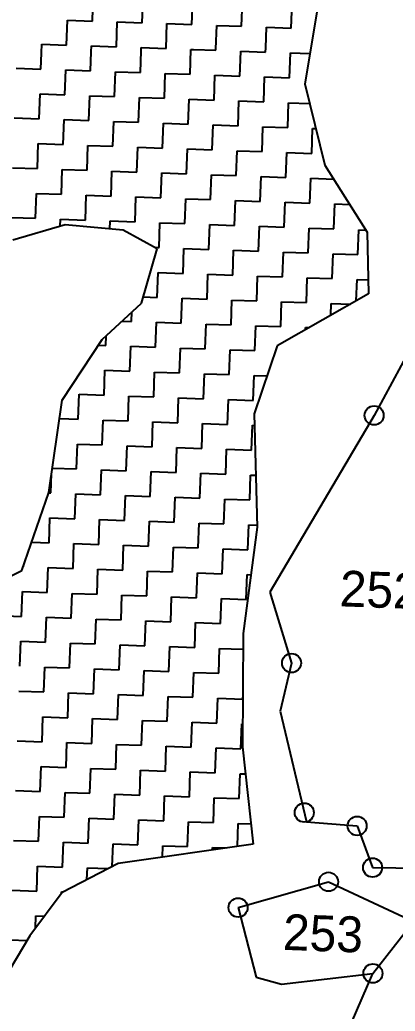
# Model space of a CAD drawing. Header units: metres. Extents: x 287345 to 291891, y 1993918 to 1999987.
# Drawn here: x 288222.8 to 288374.7, y 1997226.8 to 1997627.4 of the extents above; entities that cross this region are included whole.
import ezdxf
from ezdxf.enums import TextEntityAlignment as Align

# ---------------------------------------------------------------- set-up
doc = ezdxf.new("R2010")
doc.units = ezdxf.units.M
doc.header["$MEASUREMENT"] = 0
for name, color, linetype in [('POLY_HATCH', 12, 'Continuous'), ('POLY_PARCEL', 6, 'Continuous'), ('TEXT_PARCEL', 7, 'Continuous'), ('V_BOUND_LINE', 7, 'Continuous')]:
    doc.layers.add(name, color=color, linetype=linetype)
doc.styles.add('TEXT_MAP', font='')
doc.styles.get('TEXT_MAP').set_extended_font_data('Kruti Dev 050')

msp = doc.modelspace()

# ---------------------------------------------------------------- linework, layer by layer
for centre in [(288366.14, 1997467.57), (288332.74, 1997367.52), (288337.9, 1997307.06), (288359.26, 1997301.69), (288365.52, 1997284.84), (288347.7, 1997279.12), (288311.11, 1997268.67), (288365.65, 1997242.11)]:
    msp.add_circle(centre, 3.85)
at = {"layer": 'POLY_HATCH'}
for p, q in [((288345.09, 1997643.03), (288338.06, 1997601.59)), ((288338.06, 1997601.59), (288346.24, 1997568.67)), ((288346.24, 1997568.67), (288363.36, 1997541.67)), ((288241.13, 1997544.57), (288220.05, 1997538.37)), ((288264.69, 1997542.35), (288241.13, 1997544.57)), ((288278.33, 1997534.92), (288264.69, 1997542.35)), ((288363.36, 1997541.67), (288363.86, 1997516.63)), ((288271.99, 1997512.91), (288278.33, 1997534.92)), ((288363.86, 1997516.63), (288326.97, 1997495.71)), ((288256.17, 1997498.18), (288271.99, 1997512.91)), ((288240.01, 1997473.74), (288256.17, 1997498.18)), ((288326.97, 1997495.71), (288317.66, 1997468.24)), ((288234.52, 1997436.42), (288240.01, 1997473.74)), ((288317.66, 1997468.24), (288318.81, 1997422.35)), ((288223.67, 1997404.84), (288234.52, 1997436.42)), ((288318.81, 1997422.35), (288313.12, 1997379.47)), ((288199.62, 1997393.18), (288223.67, 1997404.84)), ((288313.12, 1997379.47), (288312.89, 1997333.62)), ((288312.89, 1997333.62), (288317.17, 1997294.36)), ((288317.17, 1997294.36), (288262.67, 1997286.56)), ((288262.67, 1997286.56), (288240, 1997274.85)), ((288262.67, 1997286.56), (288262.67, 1997286.56)), ((288240, 1997274.85), (288226.87, 1997257.25)), ((288226.87, 1997257.25), (288210.61, 1997230.04))]:
    msp.add_line(p, q, dxfattribs=at)
at = {"layer": 'POLY_HATCH', "linetype": 'Continuous'}
for p, q in [((288252.19, 1997626.93), (288252.55, 1997636.98)), ((288272.3, 1997626.22), (288272.66, 1997636.27)), ((288292.41, 1997625.5), (288292.77, 1997635.56)), ((288312.52, 1997624.79), (288312.88, 1997634.85)), ((288332.63, 1997624.08), (288332.98, 1997634.14)), ((288241.78, 1997617.23), (288242.14, 1997627.28)), ((288242.14, 1997627.28), (288252.19, 1997626.93)), ((288261.89, 1997616.52), (288262.25, 1997626.57)), ((288262.25, 1997626.57), (288272.3, 1997626.22)), ((288282, 1997615.81), (288282.36, 1997625.86)), ((288282.36, 1997625.86), (288292.41, 1997625.5)), ((288302.13, 1997615.62), (288302.46, 1997625.15)), ((288302.46, 1997625.15), (288312.52, 1997624.79)), ((288322.28, 1997616.08), (288322.57, 1997624.44)), ((288322.57, 1997624.44), (288332.63, 1997624.08)), ((288231.6, 1997614.03), (288231.73, 1997617.58)), ((288231.73, 1997617.58), (288241.78, 1997617.23)), ((288251.75, 1997614.48), (288251.84, 1997616.87)), ((288251.84, 1997616.87), (288261.89, 1997616.52)), ((288271.59, 1997606.11), (288271.9, 1997614.94)), ((288271.9, 1997614.94), (288271.95, 1997616.16)), ((288271.95, 1997616.16), (288282, 1997615.81)), ((288291.7, 1997605.4), (288292.05, 1997615.39)), ((288292.05, 1997615.45), (288293.02, 1997615.42)), ((288292.05, 1997615.39), (288292.05, 1997615.45)), ((288293.02, 1997615.42), (288302.11, 1997615.09)), ((288302.11, 1997615.09), (288302.13, 1997615.62)), ((288311.81, 1997604.68), (288312.16, 1997614.74)), ((288312.16, 1997614.74), (288322.22, 1997614.38)), ((288322.22, 1997614.38), (288322.28, 1997616.08)), ((288231.37, 1997607.53), (288231.6, 1997614.03)), ((288251.48, 1997606.82), (288251.75, 1997614.48)), ((288331.92, 1997603.97), (288332.27, 1997614.03)), ((288332.27, 1997614.03), (288340.12, 1997613.75)), ((288221.32, 1997607.89), (288231.37, 1997607.53)), ((288241.07, 1997597.12), (288241.43, 1997607.17)), ((288241.43, 1997607.17), (288251.48, 1997606.82)), ((288261.18, 1997596.41), (288261.54, 1997606.46)), ((288261.54, 1997606.46), (288271.59, 1997606.11)), ((288281.29, 1997595.7), (288281.64, 1997605.75)), ((288281.64, 1997605.75), (288291.7, 1997605.4)), ((288301.4, 1997594.98), (288301.75, 1997605.04)), ((288301.75, 1997605.04), (288311.81, 1997604.68)), ((288321.51, 1997594.27), (288321.86, 1997604.33)), ((288321.86, 1997604.33), (288331.92, 1997603.97)), ((288230.66, 1997587.42), (288231.02, 1997597.48)), ((288231.02, 1997597.48), (288241.07, 1997597.12)), ((288250.77, 1997586.71), (288251.13, 1997596.76)), ((288251.13, 1997596.76), (288261.18, 1997596.41)), ((288270.88, 1997586), (288271.23, 1997596.05)), ((288271.23, 1997596.05), (288281.29, 1997595.7)), ((288290.99, 1997585.29), (288291.34, 1997595.34)), ((288291.34, 1997595.34), (288301.4, 1997594.98)), ((288311.1, 1997584.57), (288311.45, 1997594.63)), ((288311.45, 1997594.63), (288321.51, 1997594.27)), ((288331.21, 1997583.86), (288331.56, 1997593.92)), ((288331.56, 1997593.92), (288340.04, 1997593.62)), ((288220.61, 1997587.78), (288230.66, 1997587.42)), ((288240.36, 1997577.01), (288240.71, 1997587.07)), ((288240.71, 1997587.07), (288250.77, 1997586.71)), ((288260.47, 1997576.3), (288260.82, 1997586.35)), ((288260.82, 1997586.35), (288270.88, 1997586)), ((288280.58, 1997575.59), (288280.93, 1997585.64)), ((288280.93, 1997585.64), (288290.99, 1997585.29)), ((288300.69, 1997574.88), (288301.04, 1997584.93)), ((288301.04, 1997584.93), (288311.1, 1997584.57)), ((288320.79, 1997574.16), (288321.15, 1997584.22)), ((288321.15, 1997584.22), (288331.21, 1997583.86)), ((288340.9, 1997573.45), (288341.26, 1997583.51)), ((288341.26, 1997583.51), (288342.56, 1997583.46)), ((288229.95, 1997567.31), (288230.3, 1997577.37)), ((288230.3, 1997577.37), (288240.36, 1997577.01)), ((288250.06, 1997566.6), (288250.41, 1997576.65)), ((288250.41, 1997576.65), (288260.47, 1997576.3)), ((288270.17, 1997565.89), (288270.52, 1997575.94)), ((288270.52, 1997575.94), (288280.58, 1997575.59)), ((288290.28, 1997565.18), (288290.63, 1997575.23)), ((288290.63, 1997575.23), (288300.69, 1997574.88)), ((288310.38, 1997564.47), (288310.74, 1997574.52)), ((288310.74, 1997574.52), (288320.79, 1997574.16)), ((288330.49, 1997563.75), (288330.85, 1997573.81)), ((288330.85, 1997573.81), (288340.9, 1997573.45)), ((288219.89, 1997567.67), (288229.95, 1997567.31)), ((288239.65, 1997556.9), (288240, 1997566.96)), ((288240, 1997566.96), (288250.06, 1997566.6)), ((288259.76, 1997556.19), (288260.11, 1997566.24)), ((288260.11, 1997566.24), (288270.17, 1997565.89)), ((288279.87, 1997555.48), (288280.22, 1997565.53)), ((288280.22, 1997565.53), (288290.28, 1997565.18)), ((288299.97, 1997554.77), (288300.33, 1997564.82)), ((288300.33, 1997564.82), (288310.38, 1997564.47)), ((288320.08, 1997554.06), (288320.44, 1997564.11)), ((288320.44, 1997564.11), (288330.49, 1997563.75)), ((288340.19, 1997553.34), (288340.55, 1997563.4)), ((288340.55, 1997563.4), (288349.79, 1997563.07)), ((288229.24, 1997547.2), (288229.59, 1997557.26)), ((288229.59, 1997557.26), (288239.65, 1997556.9)), ((288249.35, 1997546.49), (288249.7, 1997556.55)), ((288249.7, 1997556.55), (288259.76, 1997556.19)), ((288269.46, 1997545.78), (288269.81, 1997555.83)), ((288269.81, 1997555.83), (288279.87, 1997555.48)), ((288289.56, 1997545.07), (288289.92, 1997555.12)), ((288289.92, 1997555.12), (288299.97, 1997554.77)), ((288309.67, 1997544.36), (288310.03, 1997554.41)), ((288310.03, 1997554.41), (288320.08, 1997554.06)), ((288329.78, 1997543.65), (288330.14, 1997553.7)), ((288330.14, 1997553.7), (288340.19, 1997553.34)), ((288349.89, 1997542.93), (288350.25, 1997552.99)), ((288350.25, 1997552.99), (288356.32, 1997552.77)), ((288219.18, 1997547.56), (288229.24, 1997547.2)), ((288239.19, 1997544), (288239.29, 1997546.85)), ((288239.29, 1997546.85), (288249.35, 1997546.49)), ((288259.28, 1997542.86), (288259.4, 1997546.14)), ((288259.4, 1997546.14), (288269.46, 1997545.78)), ((288279.15, 1997535.37), (288279.51, 1997545.42)), ((288279.51, 1997545.42), (288289.56, 1997545.07)), ((288299.26, 1997534.66), (288299.62, 1997544.71)), ((288299.62, 1997544.71), (288309.67, 1997544.36)), ((288319.37, 1997533.95), (288319.73, 1997544)), ((288319.73, 1997544), (288329.78, 1997543.65)), ((288339.48, 1997533.23), (288339.84, 1997543.29)), ((288339.84, 1997543.29), (288349.89, 1997542.93)), ((288359.59, 1997532.52), (288359.95, 1997542.58)), ((288359.95, 1997542.58), (288362.84, 1997542.48)), ((288277.39, 1997535.43), (288279.15, 1997535.37)), ((288288.85, 1997524.96), (288289.21, 1997535.01)), ((288289.21, 1997535.01), (288299.26, 1997534.66)), ((288308.96, 1997524.25), (288309.32, 1997534.3)), ((288309.32, 1997534.3), (288319.37, 1997533.95)), ((288329.07, 1997523.54), (288329.43, 1997533.59)), ((288329.43, 1997533.59), (288339.48, 1997533.23)), ((288349.18, 1997522.82), (288349.54, 1997532.88)), ((288349.54, 1997532.88), (288359.59, 1997532.52)), ((288278.44, 1997515.26), (288278.8, 1997525.32)), ((288278.8, 1997525.32), (288288.85, 1997524.96)), ((288298.55, 1997514.55), (288298.91, 1997524.6)), ((288298.91, 1997524.6), (288308.96, 1997524.25)), ((288318.66, 1997513.84), (288319.02, 1997523.89)), ((288319.02, 1997523.89), (288329.07, 1997523.54)), ((288338.77, 1997513.13), (288339.12, 1997523.18)), ((288339.12, 1997523.18), (288349.18, 1997522.82)), ((288358.93, 1997513.84), (288359.23, 1997522.47)), ((288359.23, 1997522.47), (288363.75, 1997522.31)), ((288272.72, 1997515.46), (288278.44, 1997515.26)), ((288288.14, 1997504.85), (288288.5, 1997514.9)), ((288288.5, 1997514.9), (288298.55, 1997514.55)), ((288308.25, 1997504.14), (288308.61, 1997514.19)), ((288308.61, 1997514.19), (288318.66, 1997513.84)), ((288328.36, 1997503.43), (288328.71, 1997513.48)), ((288328.71, 1997513.48), (288338.77, 1997513.13)), ((288348.66, 1997508.01), (288348.82, 1997512.77)), ((288348.82, 1997512.77), (288356.57, 1997512.5)), ((288268.03, 1997505.56), (288268.17, 1997509.35)), ((288264.24, 1997505.7), (288268.03, 1997505.56)), ((288277.73, 1997495.15), (288278.09, 1997505.21)), ((288278.09, 1997505.21), (288288.14, 1997504.85)), ((288297.84, 1997494.44), (288298.2, 1997504.49)), ((288298.2, 1997504.49), (288308.25, 1997504.14)), ((288317.95, 1997493.73), (288318.3, 1997503.78)), ((288318.3, 1997503.78), (288328.36, 1997503.43)), ((288338.38, 1997502.18), (288338.41, 1997503.07)), ((288338.41, 1997503.07), (288339.86, 1997503.02)), ((288257.62, 1997495.86), (288257.76, 1997499.66)), ((288254.71, 1997495.97), (288257.62, 1997495.86)), ((288267.32, 1997485.45), (288267.68, 1997495.51)), ((288267.68, 1997495.51), (288277.73, 1997495.15)), ((288287.43, 1997484.74), (288287.79, 1997494.8)), ((288287.79, 1997494.8), (288297.84, 1997494.44)), ((288307.54, 1997484.03), (288307.89, 1997494.08)), ((288307.89, 1997494.08), (288317.95, 1997493.73)), ((288256.91, 1997475.75), (288257.27, 1997485.81)), ((288257.27, 1997485.81), (288267.32, 1997485.45)), ((288277.02, 1997475.04), (288277.37, 1997485.1)), ((288277.37, 1997485.1), (288287.43, 1997484.74)), ((288297.13, 1997474.33), (288297.48, 1997484.39)), ((288297.48, 1997484.39), (288307.54, 1997484.03)), ((288317.24, 1997473.62), (288317.59, 1997483.67)), ((288317.59, 1997483.67), (288322.83, 1997483.49)), ((288246.5, 1997466.06), (288246.86, 1997476.11)), ((288246.86, 1997476.11), (288256.91, 1997475.75)), ((288266.61, 1997465.34), (288266.96, 1997475.4)), ((288266.96, 1997475.4), (288277.02, 1997475.04)), ((288286.72, 1997464.63), (288287.07, 1997474.69)), ((288287.07, 1997474.69), (288297.13, 1997474.33)), ((288306.83, 1997463.92), (288307.18, 1997473.98)), ((288307.18, 1997473.98), (288317.24, 1997473.62)), ((288238.92, 1997466.32), (288246.5, 1997466.06)), ((288256.2, 1997455.65), (288256.55, 1997465.7)), ((288256.55, 1997465.7), (288266.61, 1997465.34)), ((288276.31, 1997454.93), (288276.66, 1997464.99)), ((288276.66, 1997464.99), (288286.72, 1997464.63)), ((288296.42, 1997454.22), (288296.77, 1997464.28)), ((288296.77, 1997464.28), (288306.83, 1997463.92)), ((288316.53, 1997453.51), (288316.88, 1997463.56)), ((288316.88, 1997463.56), (288317.78, 1997463.53)), ((288245.79, 1997445.95), (288246.14, 1997456)), ((288246.14, 1997456), (288256.2, 1997455.65)), ((288265.9, 1997445.23), (288266.25, 1997455.29)), ((288266.25, 1997455.29), (288276.31, 1997454.93)), ((288286.01, 1997444.52), (288286.36, 1997454.58)), ((288286.36, 1997454.58), (288296.42, 1997454.22)), ((288306.12, 1997443.81), (288306.47, 1997453.87)), ((288306.47, 1997453.87), (288316.53, 1997453.51)), ((288235.38, 1997436.25), (288235.66, 1997444.14)), ((288235.97, 1997446.29), (288245.79, 1997445.95)), ((288255.49, 1997435.54), (288255.84, 1997445.59)), ((288255.84, 1997445.59), (288265.9, 1997445.23)), ((288275.6, 1997434.82), (288275.95, 1997444.88)), ((288275.95, 1997444.88), (288286.01, 1997444.52)), ((288295.7, 1997434.11), (288296.06, 1997444.17)), ((288296.06, 1997444.17), (288306.12, 1997443.81)), ((288315.81, 1997433.4), (288316.17, 1997443.46)), ((288316.17, 1997443.46), (288318.28, 1997443.38)), ((288234.47, 1997436.28), (288235.38, 1997436.25)), ((288245.08, 1997425.84), (288245.43, 1997435.89)), ((288245.43, 1997435.89), (288255.49, 1997435.54)), ((288265.19, 1997425.13), (288265.54, 1997435.18)), ((288265.54, 1997435.18), (288275.6, 1997434.82)), ((288285.29, 1997424.41), (288285.65, 1997434.47)), ((288285.65, 1997434.47), (288295.7, 1997434.11)), ((288305.4, 1997423.7), (288305.76, 1997433.76)), ((288305.76, 1997433.76), (288315.81, 1997433.4)), ((288234.67, 1997416.14), (288235.02, 1997426.19)), ((288235.02, 1997426.19), (288245.08, 1997425.84)), ((288254.78, 1997415.43), (288255.13, 1997425.48)), ((288255.13, 1997425.48), (288265.19, 1997425.13)), ((288274.88, 1997414.72), (288275.24, 1997424.77)), ((288275.24, 1997424.77), (288285.29, 1997424.41)), ((288294.99, 1997414), (288295.35, 1997424.06)), ((288295.35, 1997424.06), (288305.4, 1997423.7)), ((288315.1, 1997413.29), (288315.46, 1997423.35)), ((288315.46, 1997423.35), (288318.79, 1997423.23)), ((288227.64, 1997416.39), (288234.67, 1997416.14)), ((288244.37, 1997405.73), (288244.72, 1997415.78)), ((288244.72, 1997415.78), (288254.78, 1997415.43)), ((288264.47, 1997405.02), (288264.83, 1997415.07)), ((288264.83, 1997415.07), (288274.88, 1997414.72)), ((288284.58, 1997404.31), (288284.94, 1997414.36)), ((288284.94, 1997414.36), (288294.99, 1997414)), ((288304.69, 1997403.59), (288305.05, 1997413.65)), ((288305.05, 1997413.65), (288315.1, 1997413.29)), ((288224.22, 1997406.44), (288224.26, 1997406.44)), ((288224.26, 1997406.44), (288224.26, 1997406.56)), ((288233.95, 1997396.03), (288234.31, 1997406.08)), ((288234.31, 1997406.08), (288244.37, 1997405.73)), ((288254.06, 1997395.32), (288254.42, 1997405.37)), ((288254.42, 1997405.37), (288264.47, 1997405.02)), ((288274.17, 1997394.61), (288274.53, 1997404.66)), ((288274.53, 1997404.66), (288284.58, 1997404.31)), ((288294.28, 1997393.9), (288294.64, 1997403.95)), ((288294.64, 1997403.95), (288304.69, 1997403.59)), ((288314.39, 1997393.18), (288314.75, 1997403.24)), ((288314.75, 1997403.24), (288316.27, 1997403.18)), ((288223.54, 1997386.33), (288223.9, 1997396.39)), ((288223.9, 1997396.39), (288233.95, 1997396.03)), ((288243.65, 1997385.62), (288244.01, 1997395.67)), ((288244.01, 1997395.67), (288254.06, 1997395.32)), ((288263.76, 1997384.91), (288264.12, 1997394.96)), ((288264.12, 1997394.96), (288274.17, 1997394.61)), ((288283.87, 1997384.2), (288284.23, 1997394.25)), ((288284.23, 1997394.25), (288294.28, 1997393.9)), ((288303.98, 1997383.48), (288304.34, 1997393.54)), ((288304.34, 1997393.54), (288314.39, 1997393.18)), ((288213.49, 1997386.69), (288223.54, 1997386.33)), ((288233.24, 1997375.92), (288233.6, 1997385.98)), ((288233.6, 1997385.98), (288243.65, 1997385.62)), ((288253.35, 1997375.21), (288253.71, 1997385.26)), ((288253.71, 1997385.26), (288263.76, 1997384.91)), ((288273.46, 1997374.5), (288273.82, 1997384.55)), ((288273.82, 1997384.55), (288283.87, 1997384.2)), ((288293.57, 1997373.79), (288293.93, 1997383.84)), ((288293.93, 1997383.84), (288303.98, 1997383.48)), ((288222.83, 1997366.22), (288223.19, 1997376.28)), ((288223.19, 1997376.28), (288233.24, 1997375.92)), ((288242.94, 1997365.51), (288243.3, 1997375.57)), ((288243.3, 1997375.57), (288253.35, 1997375.21)), ((288263.05, 1997364.8), (288263.41, 1997374.85)), ((288263.41, 1997374.85), (288273.46, 1997374.5)), ((288283.16, 1997364.09), (288283.52, 1997374.14)), ((288283.52, 1997374.14), (288293.57, 1997373.79)), ((288303.27, 1997363.38), (288303.62, 1997373.43)), ((288303.62, 1997373.43), (288313.09, 1997373.1)), ((288232.53, 1997355.81), (288232.89, 1997365.87)), ((288232.89, 1997365.87), (288242.94, 1997365.51)), ((288252.64, 1997355.1), (288253, 1997365.15)), ((288253, 1997365.15), (288263.05, 1997364.8)), ((288272.75, 1997354.39), (288273.11, 1997364.44)), ((288273.11, 1997364.44), (288283.16, 1997364.09)), ((288292.86, 1997353.68), (288293.21, 1997363.73)), ((288293.21, 1997363.73), (288303.27, 1997363.38)), ((288222.48, 1997356.17), (288232.53, 1997355.81)), ((288242.23, 1997345.4), (288242.59, 1997355.46)), ((288242.59, 1997355.46), (288252.64, 1997355.1)), ((288262.34, 1997344.69), (288262.7, 1997354.74)), ((288262.7, 1997354.74), (288272.75, 1997354.39)), ((288282.45, 1997343.98), (288282.8, 1997354.03)), ((288282.8, 1997354.03), (288292.86, 1997353.68)), ((288302.56, 1997343.27), (288302.91, 1997353.32)), ((288302.91, 1997353.32), (288312.97, 1997352.97)), ((288312.97, 1997352.97), (288312.99, 1997353.72)), ((288231.82, 1997335.7), (288232.18, 1997345.76)), ((288232.18, 1997345.76), (288242.23, 1997345.4)), ((288251.93, 1997334.99), (288252.28, 1997345.05)), ((288252.28, 1997345.05), (288262.34, 1997344.69)), ((288272.04, 1997334.28), (288272.39, 1997344.33)), ((288272.39, 1997344.33), (288282.45, 1997343.98)), ((288292.15, 1997333.57), (288292.5, 1997343.62)), ((288292.5, 1997343.62), (288302.56, 1997343.27)), ((288312.26, 1997332.86), (288312.61, 1997342.91)), ((288312.61, 1997342.91), (288312.94, 1997342.9)), ((288221.77, 1997336.06), (288231.82, 1997335.7)), ((288241.52, 1997325.29), (288241.87, 1997335.35)), ((288241.87, 1997335.35), (288251.93, 1997334.99)), ((288261.63, 1997324.58), (288261.98, 1997334.64)), ((288261.98, 1997334.64), (288272.04, 1997334.28)), ((288281.74, 1997323.87), (288282.09, 1997333.92)), ((288282.09, 1997333.92), (288292.15, 1997333.57)), ((288301.85, 1997323.16), (288302.2, 1997333.21)), ((288302.2, 1997333.21), (288312.26, 1997332.86)), ((288231.11, 1997315.59), (288231.46, 1997325.65)), ((288231.46, 1997325.65), (288241.52, 1997325.29)), ((288251.22, 1997314.88), (288251.57, 1997324.94)), ((288251.57, 1997324.94), (288261.63, 1997324.58)), ((288271.33, 1997314.17), (288271.68, 1997324.23)), ((288271.68, 1997324.23), (288281.74, 1997323.87)), ((288291.44, 1997313.46), (288291.79, 1997323.51)), ((288291.79, 1997323.51), (288301.85, 1997323.16)), ((288311.54, 1997312.75), (288311.9, 1997322.8)), ((288311.9, 1997322.8), (288314.08, 1997322.72)), ((288221.05, 1997315.95), (288231.11, 1997315.59)), ((288240.81, 1997305.18), (288241.16, 1997315.24)), ((288241.16, 1997315.24), (288251.22, 1997314.88)), ((288260.92, 1997304.47), (288261.27, 1997314.53)), ((288261.27, 1997314.53), (288271.33, 1997314.17)), ((288281.03, 1997303.76), (288281.38, 1997313.81)), ((288281.38, 1997313.81), (288291.44, 1997313.46)), ((288301.13, 1997303.05), (288301.49, 1997313.1)), ((288301.49, 1997313.1), (288311.54, 1997312.75)), ((288230.4, 1997295.48), (288230.75, 1997305.54)), ((288230.75, 1997305.54), (288240.81, 1997305.18)), ((288250.51, 1997294.77), (288250.86, 1997304.83)), ((288250.86, 1997304.83), (288260.92, 1997304.47)), ((288270.61, 1997294.06), (288270.97, 1997304.12)), ((288270.97, 1997304.12), (288281.03, 1997303.76)), ((288290.72, 1997293.35), (288291.08, 1997303.4)), ((288291.08, 1997303.4), (288301.13, 1997303.05)), ((288310.86, 1997293.45), (288311.19, 1997302.69)), ((288311.19, 1997302.69), (288316.28, 1997302.51)), ((288220.34, 1997295.84), (288230.4, 1997295.48)), ((288240.1, 1997285.07), (288240.45, 1997295.13)), ((288240.45, 1997295.13), (288250.51, 1997294.77)), ((288260.24, 1997285.3), (288260.56, 1997294.42)), ((288260.56, 1997294.42), (288270.61, 1997294.06)), ((288280.51, 1997289.11), (288280.67, 1997293.71)), ((288280.67, 1997293.71), (288290.72, 1997293.35)), ((288300.74, 1997292.01), (288300.78, 1997292.99)), ((288300.78, 1997292.99), (288306.29, 1997292.8)), ((288229.69, 1997275.38), (288230.04, 1997285.43)), ((288230.04, 1997285.43), (288240.1, 1997285.07)), ((288249.98, 1997280.01), (288250.15, 1997284.72)), ((288250.15, 1997284.72), (288258.53, 1997284.42)), ((288219.63, 1997275.73), (288229.69, 1997275.38)), ((288239.72, 1997274.47), (288239.74, 1997275.02)), ((288239.74, 1997275.02), (288240.29, 1997275)), ((288229.15, 1997260.31), (288229.33, 1997265.32)), ((288229.33, 1997265.32), (288232.8, 1997265.2)), ((288218.92, 1997255.62), (288225.75, 1997255.38))]:
    msp.add_line(p, q, dxfattribs=at)
at = {"layer": 'POLY_PARCEL'}
for p, q in [((288387.61, 1997507.41), (288366.14, 1997467.57)), ((288366.14, 1997467.57), (288323.97, 1997396.19)), ((288323.97, 1997396.19), (288332.74, 1997367.52)), ((288332.74, 1997367.52), (288328.14, 1997348.12)), ((288328.14, 1997348.12), (288338.77, 1997303.4)), ((288338.77, 1997303.4), (288359.26, 1997301.69)), ((288359.26, 1997301.69), (288365.52, 1997284.84)), ((288365.52, 1997284.84), (288388.24, 1997284.56)), ((288311.11, 1997268.67), (288347.7, 1997279.12)), ((288347.7, 1997279.12), (288382.08, 1997263.08)), ((288311.11, 1997268.67), (288318.44, 1997240.54)), ((288318.44, 1997240.54), (288328.62, 1997237.73)), ((288328.62, 1997237.73), (288365.65, 1997242.11))]:
    msp.add_line(p, q, dxfattribs=at)
at = {"layer": 'V_BOUND_LINE'}
for p, q in [((288365.65, 1997242.11), (288382.08, 1997263.08)), ((288289.89, 1997068.02), (288365.65, 1997242.11))]:
    msp.add_line(p, q, dxfattribs=at)

# ---------------------------------------------------------------- texts
at = {"layer": 'TEXT_PARCEL', "style": 'TEXT_MAP'}
for s, p in [('252', (288368.46, 1997397.11)), ('253', (288345.48, 1997258.3))]:
    msp.add_text(s, height=14.488, rotation=357.9734, dxfattribs=at).set_placement(p, align=Align.MIDDLE)

doc.saveas('drawing.dxf')
